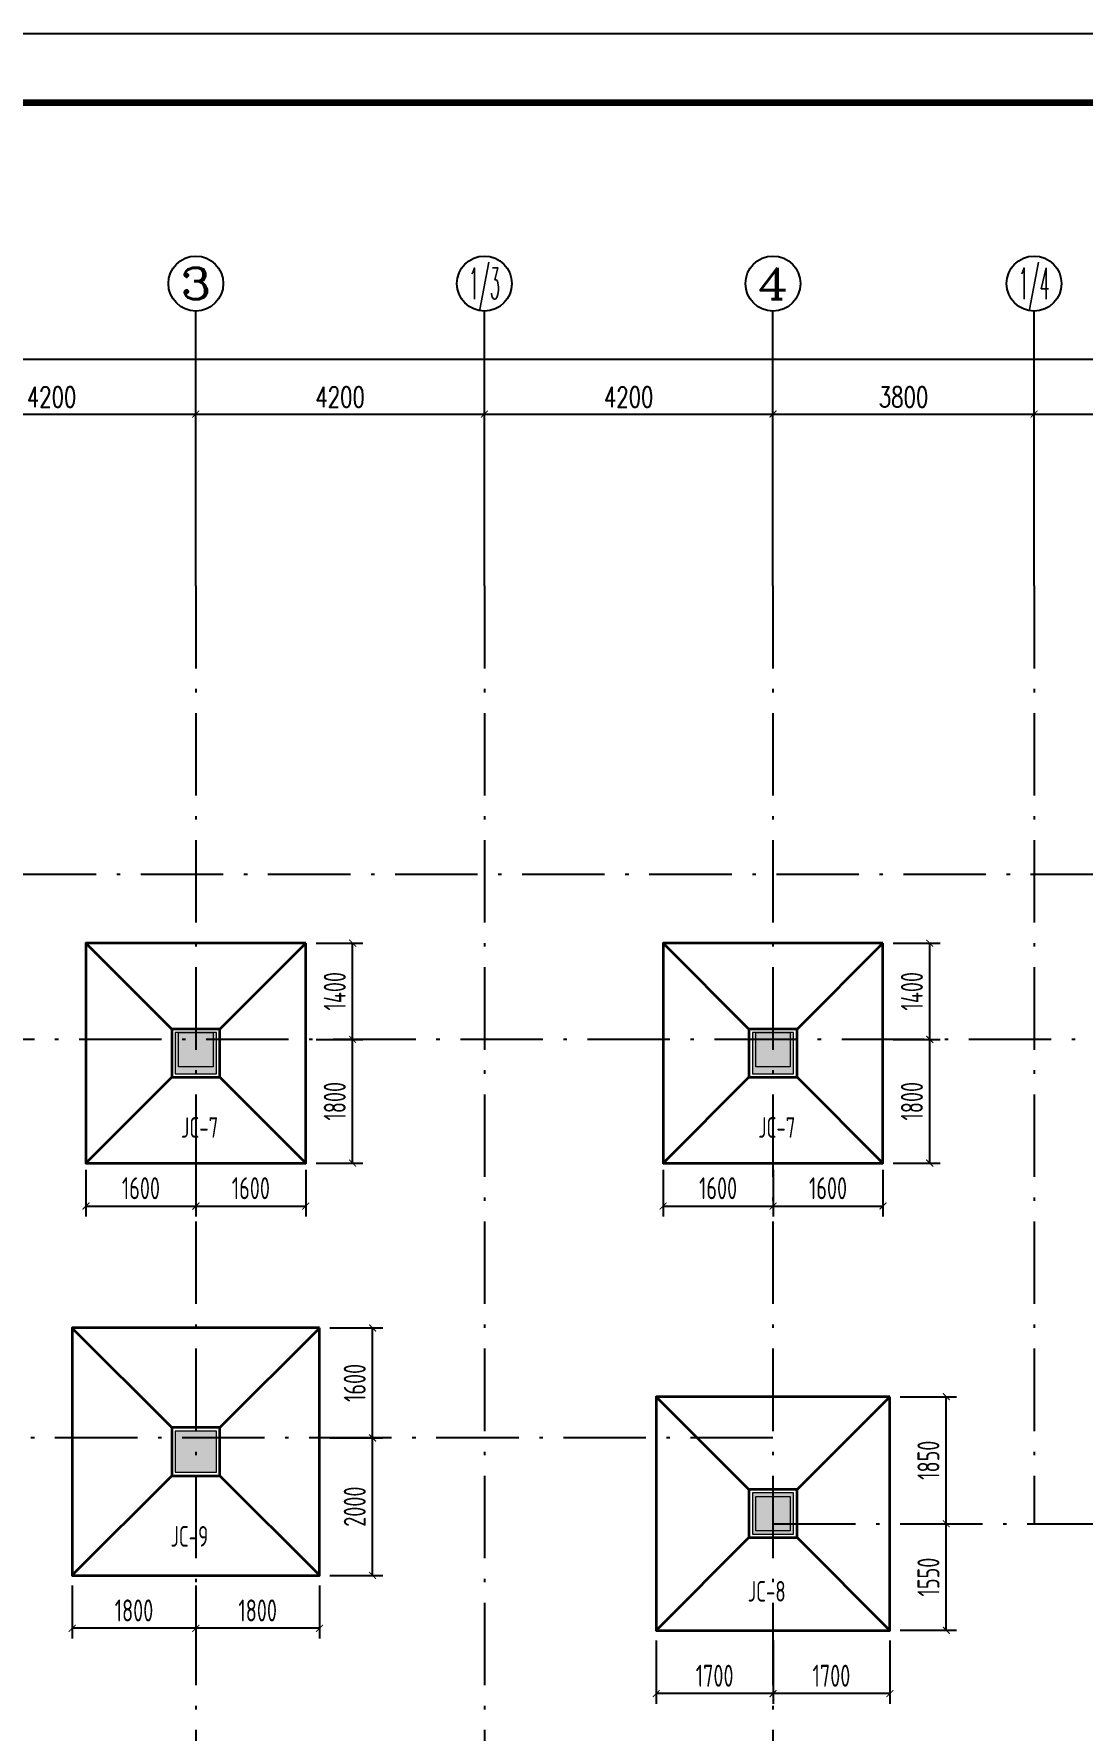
# Model space of a CAD drawing. Extents: x 169490 to 7584583, y -2399407 to 1374371.
# Drawn here: x 329893 to 345149, y 830507 to 855191 of the extents above; entities that cross this region are included whole.
import ezdxf
from ezdxf.enums import TextEntityAlignment as Align

# ---------------------------------------------------------------- set-up
doc = ezdxf.new("R2010")
doc.units = 0
doc.header["$LTSCALE"] = 100
doc.linetypes.add('D3轴线点划线', pattern=[18.5, 12, -3, 0.5, -3])
doc.layers.get('0').update_dxf_attribs({"linetype": 'CONTINUOUS'})
doc.layers.get('DEFPOINTS').update_dxf_attribs({"linetype": 'CONTINUOUS'})
for name, color, linetype in [('0P-标字', 7, 'CONTINUOUS'), ('AXIS', 3, 'CONTINUOUS'), ('AXIS_TEXT', 4, 'CONTINUOUS'), ('C-AXIS(轴号)', 3, 'CONTINUOUS'), ('C-AXIS-T(字)', 7, 'CONTINUOUS'), ('C-DOTE', 8, 'D3轴线点划线'), ('S-COLU-HATCH', 251, 'CONTINUOUS'), ('S-SLAB-DIM', 92, 'CONTINUOUS'), ('图框', 140, 'CONTINUOUS')]:
    doc.layers.add(name, color=color, linetype=linetype)
doc.layers.add('S-COLU-LINE1', color=6, linetype='CONTINUOUS', lineweight=18)
doc.layers.add('独基', color=110, linetype='CONTINUOUS', lineweight=35)
doc.styles.add('_TCH_AXIS', font='COMPLEX', dxfattribs={"bigfont": 'GBCBIG'})
doc.styles.add('_TCH_DIM_T3', font='SIMPLEX.shx', dxfattribs={"width": 0.705882, "bigfont": 'GBCBIG.shx'})
doc.styles.add('COMPLEX', font='COMPLEX')
doc.styles.add('TSSD_Dimension', font='Tssdeng.shx', dxfattribs={"width": 0.7, "bigfont": 'tssdchn.shx'})
doc.styles.add('X', font='tssdeng.shx', dxfattribs={"width": 0.7, "bigfont": 'hztxt.shx'})
doc.dimstyles.new('_TCH_ARCH&&100', dxfattribs={"dimtxt": 297.5, "dimasz": 100, "dimexe": 250, "dimexo": 300, "dimgap": 100, "dimtad": 1, "dimdec": 0, "dimzin": 0, "dimdsep": 46, "dimtxsty": '_TCH_DIM_T3', "dimblk": 'ARCHTICK', "dimcen": 0.09, "dimclrt": 7, "dimazin": 2, "dimtfac": 1, "dimtdec": 0, "dimtix": 1, "dimtmove": 2, "dimatfit": 3, "dimfxl": 1, "dimtolj": 1, "dimtzin": 0, "dimarcsym": 0})
doc.dimstyles.new('TSSD_100_100$0', dxfattribs={"dimtxt": 320, "dimasz": 100, "dimexe": 150, "dimexo": 150, "dimgap": 100, "dimtad": 1, "dimdec": 0, "dimzin": 0, "dimdsep": 46, "dimtxsty": 'TSSD_Dimension', "dimblk": 'ARCHTICK', "dimcen": 0, "dimclrt": 7, "dimadec": 1, "dimazin": 0, "dimtfac": 1, "dimtdec": 0, "dimtix": 1, "dimtmove": 2, "dimatfit": 3, "dimldrblk": '_TSDBK', "dimfxl": 1, "dimtolj": 1, "dimtzin": 0, "dimarcsym": 0})

# ---------------------------------------------------------------- blocks, each defined once
blk = doc.blocks.new('_ARCHTICK')
at = {"const_width": 0.15}
blk.add_lwpolyline([(-0.5, -0.5), (0.5, 0.5)], dxfattribs=at)
blk = doc.blocks.new('*D197')
at = {"layer": 'AXIS', "color": 0, "lineweight": -2, "transparency": 16777216}
for p, q in [((323650, 847459), (323650, 850709)), ((395550, 847459), (395550, 850709)), ((323650, 850459), (395550, 850459))]:
    blk.add_line(p, q, dxfattribs=at)
at = {"layer": 'DEFPOINTS', "color": 0, "transparency": 16777216}
for p in [(395550, 850459), (323650, 847159), (395550, 847159)]:
    blk.add_point(p, dxfattribs=at)
at = {"layer": 'AXIS', "color": 0, "lineweight": -2, "transparency": 16777216, "xscale": 100, "yscale": 100, "zscale": 100, "rotation": 180}
blk.add_blockref('_ARCHTICK', (323650, 850459), dxfattribs=at)
at = {"layer": 'AXIS', "color": 0, "lineweight": -2, "transparency": 16777216, "xscale": 100, "yscale": 100, "zscale": 100}
blk.add_blockref('_ARCHTICK', (395550, 850459), dxfattribs=at)
at = {"layer": 'AXIS', "color": 7, "transparency": 16777216, "insert": (359600, 850707), "char_height": 297.5, "attachment_point": 5, "style": '_TCH_DIM_T3'}
blk.add_mtext('\\A1;71900', dxfattribs=at)
blk = doc.blocks.new('*D201')
at = {"layer": 'AXIS', "color": 0, "lineweight": -2, "transparency": 16777216}
for p, q in [((328050, 847459), (328050, 849909)), ((332250, 847459), (332250, 849909)), ((328050, 849659), (332250, 849659))]:
    blk.add_line(p, q, dxfattribs=at)
at = {"layer": 'DEFPOINTS', "color": 0, "transparency": 16777216}
for p in [(332250, 849659), (328050, 847159), (332250, 847159)]:
    blk.add_point(p, dxfattribs=at)
at = {"layer": 'AXIS', "color": 0, "lineweight": -2, "transparency": 16777216, "xscale": 100, "yscale": 100, "zscale": 100, "rotation": 180}
blk.add_blockref('_ARCHTICK', (328050, 849659), dxfattribs=at)
at = {"layer": 'AXIS', "color": 0, "lineweight": -2, "transparency": 16777216, "xscale": 100, "yscale": 100, "zscale": 100}
blk.add_blockref('_ARCHTICK', (332250, 849659), dxfattribs=at)
at = {"layer": 'AXIS', "color": 7, "transparency": 16777216, "insert": (330150, 849907), "char_height": 297.5, "attachment_point": 5, "style": '_TCH_DIM_T3'}
blk.add_mtext('\\A1;4200', dxfattribs=at)
blk = doc.blocks.new('*D202')
at = {"layer": 'AXIS', "color": 0, "lineweight": -2, "transparency": 16777216}
for p, q in [((332250, 847459), (332250, 849909)), ((336450, 847459), (336450, 849909)), ((332250, 849659), (336450, 849659))]:
    blk.add_line(p, q, dxfattribs=at)
at = {"layer": 'DEFPOINTS', "color": 0, "transparency": 16777216}
for p in [(336450, 849659), (332250, 847159), (336450, 847159)]:
    blk.add_point(p, dxfattribs=at)
at = {"layer": 'AXIS', "color": 0, "lineweight": -2, "transparency": 16777216, "xscale": 100, "yscale": 100, "zscale": 100, "rotation": 180}
blk.add_blockref('_ARCHTICK', (332250, 849659), dxfattribs=at)
at = {"layer": 'AXIS', "color": 0, "lineweight": -2, "transparency": 16777216, "xscale": 100, "yscale": 100, "zscale": 100}
blk.add_blockref('_ARCHTICK', (336450, 849659), dxfattribs=at)
at = {"layer": 'AXIS', "color": 7, "transparency": 16777216, "insert": (334350, 849907), "char_height": 297.5, "attachment_point": 5, "style": '_TCH_DIM_T3'}
blk.add_mtext('\\A1;4200', dxfattribs=at)
blk = doc.blocks.new('*D203')
at = {"layer": 'AXIS', "color": 0, "lineweight": -2, "transparency": 16777216}
for p, q in [((336450, 847459), (336450, 849909)), ((340650, 847459), (340650, 849909)), ((336450, 849659), (340650, 849659))]:
    blk.add_line(p, q, dxfattribs=at)
at = {"layer": 'DEFPOINTS', "color": 0, "transparency": 16777216}
for p in [(340650, 849659), (336450, 847159), (340650, 847159)]:
    blk.add_point(p, dxfattribs=at)
at = {"layer": 'AXIS', "color": 0, "lineweight": -2, "transparency": 16777216, "xscale": 100, "yscale": 100, "zscale": 100, "rotation": 180}
blk.add_blockref('_ARCHTICK', (336450, 849659), dxfattribs=at)
at = {"layer": 'AXIS', "color": 0, "lineweight": -2, "transparency": 16777216, "xscale": 100, "yscale": 100, "zscale": 100}
blk.add_blockref('_ARCHTICK', (340650, 849659), dxfattribs=at)
at = {"layer": 'AXIS', "color": 7, "transparency": 16777216, "insert": (338550, 849907), "char_height": 297.5, "attachment_point": 5, "style": '_TCH_DIM_T3'}
blk.add_mtext('\\A1;4200', dxfattribs=at)
blk = doc.blocks.new('*D204')
at = {"layer": 'AXIS', "color": 0, "lineweight": -2, "transparency": 16777216}
for p, q in [((340650, 847459), (340650, 849909)), ((344450, 847459), (344450, 849909)), ((340650, 849659), (344450, 849659))]:
    blk.add_line(p, q, dxfattribs=at)
at = {"layer": 'DEFPOINTS', "color": 0, "transparency": 16777216}
for p in [(344450, 849659), (340650, 847159), (344450, 847159)]:
    blk.add_point(p, dxfattribs=at)
at = {"layer": 'AXIS', "color": 0, "lineweight": -2, "transparency": 16777216, "xscale": 100, "yscale": 100, "zscale": 100, "rotation": 180}
blk.add_blockref('_ARCHTICK', (340650, 849659), dxfattribs=at)
at = {"layer": 'AXIS', "color": 0, "lineweight": -2, "transparency": 16777216, "xscale": 100, "yscale": 100, "zscale": 100}
blk.add_blockref('_ARCHTICK', (344450, 849659), dxfattribs=at)
at = {"layer": 'AXIS', "color": 7, "transparency": 16777216, "insert": (342550, 849907), "char_height": 297.5, "attachment_point": 5, "style": '_TCH_DIM_T3'}
blk.add_mtext('\\A1;3800', dxfattribs=at)
blk = doc.blocks.new('*D205')
at = {"layer": 'AXIS', "color": 0, "lineweight": -2, "transparency": 16777216}
for p, q in [((344450, 847459), (344450, 849909)), ((349050, 847459), (349050, 849909)), ((344450, 849659), (349050, 849659))]:
    blk.add_line(p, q, dxfattribs=at)
at = {"layer": 'DEFPOINTS', "color": 0, "transparency": 16777216}
for p in [(349050, 849659), (344450, 847159), (349050, 847159)]:
    blk.add_point(p, dxfattribs=at)
at = {"layer": 'AXIS', "color": 0, "lineweight": -2, "transparency": 16777216, "xscale": 100, "yscale": 100, "zscale": 100, "rotation": 180}
blk.add_blockref('_ARCHTICK', (344450, 849659), dxfattribs=at)
at = {"layer": 'AXIS', "color": 0, "lineweight": -2, "transparency": 16777216, "xscale": 100, "yscale": 100, "zscale": 100}
blk.add_blockref('_ARCHTICK', (349050, 849659), dxfattribs=at)
at = {"layer": 'AXIS', "color": 7, "transparency": 16777216, "insert": (346750, 849907), "char_height": 297.5, "attachment_point": 5, "style": '_TCH_DIM_T3'}
blk.add_mtext('\\A1;4600', dxfattribs=at)
blk = doc.blocks.new('_AXISO')
blk.add_circle((0, 0), 0.5)
at = {"layer": 'AXIS_TEXT', "style": 'COMPLEX', "width": 1.041667}
blk.add_attdef('A', text='', height=0.56, dxfattribs=at).set_placement((-0.25, -0.28), (0.25, -0.28), align=Align.FIT)
blk = doc.blocks.new('*D281')
at = {"layer": 'DEFPOINTS', "color": 0, "ltscale": 10, "transparency": 16777216}
for p in [(332251, 838809), (333851, 838809), (333851, 838133)]:
    blk.add_point(p, dxfattribs=at)
at = {"layer": 'S-SLAB-DIM', "color": 0, "lineweight": -2, "ltscale": 10, "transparency": 16777216}
for p, q in [((332251, 838659), (332251, 837983)), ((333851, 838659), (333851, 837983)), ((332251, 838133), (333851, 838133))]:
    blk.add_line(p, q, dxfattribs=at)
at = {"layer": 'S-SLAB-DIM', "color": 0, "lineweight": -2, "ltscale": 10, "transparency": 16777216, "xscale": 100, "yscale": 100, "zscale": 100, "rotation": 180}
blk.add_blockref('_ARCHTICK', (332251, 838133), dxfattribs=at)
at = {"layer": 'S-SLAB-DIM', "color": 0, "lineweight": -2, "ltscale": 10, "transparency": 16777216, "xscale": 100, "yscale": 100, "zscale": 100}
blk.add_blockref('_ARCHTICK', (333851, 838133), dxfattribs=at)
at = {"layer": 'S-SLAB-DIM', "color": 7, "ltscale": 10, "transparency": 16777216, "insert": (333051, 838393), "char_height": 320, "attachment_point": 5, "style": 'TSSD_Dimension'}
blk.add_mtext('\\A1;1600', dxfattribs=at)
blk = doc.blocks.new('_TSDBK')
blk.add_line((-1, 0), (0, 0))
at = {"const_width": 0.5}
blk.add_lwpolyline([(-0.7, -0.7), (0.7, 0.7)], dxfattribs=at)
blk = doc.blocks.new('*D282')
at = {"layer": 'DEFPOINTS', "color": 0, "ltscale": 10, "transparency": 16777216}
for p in [(333851, 840559), (334532, 840559), (333851, 838759)]:
    blk.add_point(p, dxfattribs=at)
at = {"layer": 'S-SLAB-DIM', "color": 0, "lineweight": -2, "ltscale": 10, "transparency": 16777216}
for p, q in [((334001, 840559), (334682, 840559)), ((334532, 838759), (334532, 840559)), ((334001, 838759), (334682, 838759))]:
    blk.add_line(p, q, dxfattribs=at)
at = {"layer": 'S-SLAB-DIM', "color": 0, "lineweight": -2, "ltscale": 10, "transparency": 16777216, "xscale": 100, "yscale": 100, "zscale": 100}
for p, rotation in [((334532, 840559), 90), ((334532, 838759), 270)]:
    blk.add_blockref('_ARCHTICK', p, dxfattribs=dict(at, rotation=rotation))
at = {"layer": 'S-SLAB-DIM', "color": 7, "ltscale": 10, "transparency": 16777216, "insert": (334272, 839659), "char_height": 320, "attachment_point": 5, "rotation": 90, "style": 'TSSD_Dimension'}
blk.add_mtext('\\A1;1800', dxfattribs=at)
blk = doc.blocks.new('*D283')
at = {"layer": 'DEFPOINTS', "color": 0, "ltscale": 10, "transparency": 16777216}
for p in [(330651, 838809), (332251, 838809), (332251, 838133)]:
    blk.add_point(p, dxfattribs=at)
at = {"layer": 'S-SLAB-DIM', "color": 0, "lineweight": -2, "ltscale": 10, "transparency": 16777216}
for p, q in [((330651, 838659), (330651, 837983)), ((332251, 838659), (332251, 837983)), ((330651, 838133), (332251, 838133))]:
    blk.add_line(p, q, dxfattribs=at)
at = {"layer": 'S-SLAB-DIM', "color": 0, "lineweight": -2, "ltscale": 10, "transparency": 16777216, "xscale": 100, "yscale": 100, "zscale": 100, "rotation": 180}
blk.add_blockref('_ARCHTICK', (330651, 838133), dxfattribs=at)
at = {"layer": 'S-SLAB-DIM', "color": 0, "lineweight": -2, "ltscale": 10, "transparency": 16777216, "xscale": 100, "yscale": 100, "zscale": 100}
blk.add_blockref('_ARCHTICK', (332251, 838133), dxfattribs=at)
at = {"layer": 'S-SLAB-DIM', "color": 7, "ltscale": 10, "transparency": 16777216, "insert": (331451, 838393), "char_height": 320, "attachment_point": 5, "style": 'TSSD_Dimension'}
blk.add_mtext('\\A1;1600', dxfattribs=at)
blk = doc.blocks.new('*D284')
at = {"layer": 'DEFPOINTS', "color": 0, "ltscale": 10, "transparency": 16777216}
for p in [(340651, 838809), (342251, 838809), (342251, 838133)]:
    blk.add_point(p, dxfattribs=at)
at = {"layer": 'S-SLAB-DIM', "color": 0, "lineweight": -2, "ltscale": 10, "transparency": 16777216}
for p, q in [((340651, 838659), (340651, 837983)), ((342251, 838659), (342251, 837983)), ((340651, 838133), (342251, 838133))]:
    blk.add_line(p, q, dxfattribs=at)
at = {"layer": 'S-SLAB-DIM', "color": 0, "lineweight": -2, "ltscale": 10, "transparency": 16777216, "xscale": 100, "yscale": 100, "zscale": 100, "rotation": 180}
blk.add_blockref('_ARCHTICK', (340651, 838133), dxfattribs=at)
at = {"layer": 'S-SLAB-DIM', "color": 0, "lineweight": -2, "ltscale": 10, "transparency": 16777216, "xscale": 100, "yscale": 100, "zscale": 100}
blk.add_blockref('_ARCHTICK', (342251, 838133), dxfattribs=at)
at = {"layer": 'S-SLAB-DIM', "color": 7, "ltscale": 10, "transparency": 16777216, "insert": (341451, 838393), "char_height": 320, "attachment_point": 5, "style": 'TSSD_Dimension'}
blk.add_mtext('\\A1;1600', dxfattribs=at)
blk = doc.blocks.new('*D285')
at = {"layer": 'DEFPOINTS', "color": 0, "ltscale": 10, "transparency": 16777216}
for p in [(342251, 840559), (342932, 840559), (342251, 838759)]:
    blk.add_point(p, dxfattribs=at)
at = {"layer": 'S-SLAB-DIM', "color": 0, "lineweight": -2, "ltscale": 10, "transparency": 16777216}
for p, q in [((342401, 840559), (343082, 840559)), ((342932, 838759), (342932, 840559)), ((342401, 838759), (343082, 838759))]:
    blk.add_line(p, q, dxfattribs=at)
at = {"layer": 'S-SLAB-DIM', "color": 0, "lineweight": -2, "ltscale": 10, "transparency": 16777216, "xscale": 100, "yscale": 100, "zscale": 100}
for p, rotation in [((342932, 840559), 90), ((342932, 838759), 270)]:
    blk.add_blockref('_ARCHTICK', p, dxfattribs=dict(at, rotation=rotation))
at = {"layer": 'S-SLAB-DIM', "color": 7, "ltscale": 10, "transparency": 16777216, "insert": (342672, 839659), "char_height": 320, "attachment_point": 5, "rotation": 90, "style": 'TSSD_Dimension'}
blk.add_mtext('\\A1;1800', dxfattribs=at)
blk = doc.blocks.new('*D286')
at = {"layer": 'DEFPOINTS', "color": 0, "ltscale": 10, "transparency": 16777216}
for p in [(339051, 838809), (340651, 838809), (340651, 838133)]:
    blk.add_point(p, dxfattribs=at)
at = {"layer": 'S-SLAB-DIM', "color": 0, "lineweight": -2, "ltscale": 10, "transparency": 16777216}
for p, q in [((339051, 838659), (339051, 837983)), ((340651, 838659), (340651, 837983)), ((339051, 838133), (340651, 838133))]:
    blk.add_line(p, q, dxfattribs=at)
at = {"layer": 'S-SLAB-DIM', "color": 0, "lineweight": -2, "ltscale": 10, "transparency": 16777216, "xscale": 100, "yscale": 100, "zscale": 100, "rotation": 180}
blk.add_blockref('_ARCHTICK', (339051, 838133), dxfattribs=at)
at = {"layer": 'S-SLAB-DIM', "color": 0, "lineweight": -2, "ltscale": 10, "transparency": 16777216, "xscale": 100, "yscale": 100, "zscale": 100}
blk.add_blockref('_ARCHTICK', (340651, 838133), dxfattribs=at)
at = {"layer": 'S-SLAB-DIM', "color": 7, "ltscale": 10, "transparency": 16777216, "insert": (339851, 838393), "char_height": 320, "attachment_point": 5, "style": 'TSSD_Dimension'}
blk.add_mtext('\\A1;1600', dxfattribs=at)
blk = doc.blocks.new('*D291')
at = {"layer": 'DEFPOINTS', "color": 0, "ltscale": 10, "transparency": 16777216}
for p in [(340651, 831959), (342351, 831959), (340651, 831038)]:
    blk.add_point(p, dxfattribs=at)
at = {"layer": 'S-SLAB-DIM', "color": 0, "lineweight": -2, "ltscale": 10, "transparency": 16777216}
for p, q in [((340651, 831809), (340651, 830888)), ((342351, 831809), (342351, 830888)), ((342351, 831038), (340651, 831038))]:
    blk.add_line(p, q, dxfattribs=at)
at = {"layer": 'S-SLAB-DIM', "color": 0, "lineweight": -2, "ltscale": 10, "transparency": 16777216, "xscale": 100, "yscale": 100, "zscale": 100, "rotation": 180}
blk.add_blockref('_ARCHTICK', (340651, 831038), dxfattribs=at)
at = {"layer": 'S-SLAB-DIM', "color": 0, "lineweight": -2, "ltscale": 10, "transparency": 16777216, "xscale": 100, "yscale": 100, "zscale": 100}
blk.add_blockref('_ARCHTICK', (342351, 831038), dxfattribs=at)
at = {"layer": 'S-SLAB-DIM', "color": 7, "ltscale": 10, "transparency": 16777216, "insert": (341501, 831298), "char_height": 320, "attachment_point": 5, "style": 'TSSD_Dimension'}
blk.add_mtext('\\A1;1700', dxfattribs=at)
blk = doc.blocks.new('*D292')
at = {"layer": 'DEFPOINTS', "color": 0, "ltscale": 10, "transparency": 16777216}
for p in [(338951, 831959), (340651, 831959), (338951, 831038)]:
    blk.add_point(p, dxfattribs=at)
at = {"layer": 'S-SLAB-DIM', "color": 0, "lineweight": -2, "ltscale": 10, "transparency": 16777216}
for p, q in [((338951, 831809), (338951, 830888)), ((340651, 831809), (340651, 830888)), ((340651, 831038), (338951, 831038))]:
    blk.add_line(p, q, dxfattribs=at)
at = {"layer": 'S-SLAB-DIM', "color": 0, "lineweight": -2, "ltscale": 10, "transparency": 16777216, "xscale": 100, "yscale": 100, "zscale": 100, "rotation": 180}
blk.add_blockref('_ARCHTICK', (338951, 831038), dxfattribs=at)
at = {"layer": 'S-SLAB-DIM', "color": 0, "lineweight": -2, "ltscale": 10, "transparency": 16777216, "xscale": 100, "yscale": 100, "zscale": 100}
blk.add_blockref('_ARCHTICK', (340651, 831038), dxfattribs=at)
at = {"layer": 'S-SLAB-DIM', "color": 7, "ltscale": 10, "transparency": 16777216, "insert": (339801, 831298), "char_height": 320, "attachment_point": 5, "style": 'TSSD_Dimension'}
blk.add_mtext('\\A1;1700', dxfattribs=at)
blk = doc.blocks.new('*D293')
at = {"layer": 'DEFPOINTS', "color": 0, "ltscale": 10, "transparency": 16777216}
for p in [(342351, 833509), (343173, 833509), (342351, 831959)]:
    blk.add_point(p, dxfattribs=at)
at = {"layer": 'S-SLAB-DIM', "color": 0, "lineweight": -2, "ltscale": 10, "transparency": 16777216}
for p, q in [((342501, 833509), (343323, 833509)), ((343173, 831959), (343173, 833509)), ((342501, 831959), (343323, 831959))]:
    blk.add_line(p, q, dxfattribs=at)
at = {"layer": 'S-SLAB-DIM', "color": 0, "lineweight": -2, "ltscale": 10, "transparency": 16777216, "xscale": 100, "yscale": 100, "zscale": 100}
for p, rotation in [((343173, 833509), 90), ((343173, 831959), 270)]:
    blk.add_blockref('_ARCHTICK', p, dxfattribs=dict(at, rotation=rotation))
at = {"layer": 'S-SLAB-DIM', "color": 7, "ltscale": 10, "transparency": 16777216, "insert": (342913, 832734), "char_height": 320, "attachment_point": 5, "rotation": 90, "style": 'TSSD_Dimension'}
blk.add_mtext('\\A1;1550', dxfattribs=at)
blk = doc.blocks.new('*D294')
at = {"layer": 'DEFPOINTS', "color": 0, "ltscale": 10, "transparency": 16777216}
for p in [(342351, 835359), (343173, 835359), (342351, 833509)]:
    blk.add_point(p, dxfattribs=at)
at = {"layer": 'S-SLAB-DIM', "color": 0, "lineweight": -2, "ltscale": 10, "transparency": 16777216}
for p, q in [((342501, 835359), (343323, 835359)), ((343173, 833509), (343173, 835359)), ((342501, 833509), (343323, 833509))]:
    blk.add_line(p, q, dxfattribs=at)
at = {"layer": 'S-SLAB-DIM', "color": 0, "lineweight": -2, "ltscale": 10, "transparency": 16777216, "xscale": 100, "yscale": 100, "zscale": 100}
for p, rotation in [((343173, 835359), 90), ((343173, 833509), 270)]:
    blk.add_blockref('_ARCHTICK', p, dxfattribs=dict(at, rotation=rotation))
at = {"layer": 'S-SLAB-DIM', "color": 7, "ltscale": 10, "transparency": 16777216, "insert": (342913, 834434), "char_height": 320, "attachment_point": 5, "rotation": 90, "style": 'TSSD_Dimension'}
blk.add_mtext('\\A1;1850', dxfattribs=at)
blk = doc.blocks.new('*D295')
at = {"layer": 'DEFPOINTS', "color": 0, "ltscale": 10, "transparency": 16777216}
for p in [(332250, 832759), (334050, 832759), (332250, 831988)]:
    blk.add_point(p, dxfattribs=at)
at = {"layer": 'S-SLAB-DIM', "color": 0, "lineweight": -2, "ltscale": 10, "transparency": 16777216}
for p, q in [((332250, 832609), (332250, 831838)), ((334050, 832609), (334050, 831838)), ((334050, 831988), (332250, 831988))]:
    blk.add_line(p, q, dxfattribs=at)
at = {"layer": 'S-SLAB-DIM', "color": 0, "lineweight": -2, "ltscale": 10, "transparency": 16777216, "xscale": 100, "yscale": 100, "zscale": 100, "rotation": 180}
blk.add_blockref('_ARCHTICK', (332250, 831988), dxfattribs=at)
at = {"layer": 'S-SLAB-DIM', "color": 0, "lineweight": -2, "ltscale": 10, "transparency": 16777216, "xscale": 100, "yscale": 100, "zscale": 100}
blk.add_blockref('_ARCHTICK', (334050, 831988), dxfattribs=at)
at = {"layer": 'S-SLAB-DIM', "color": 7, "ltscale": 10, "transparency": 16777216, "insert": (333150, 832248), "char_height": 320, "attachment_point": 5, "style": 'TSSD_Dimension'}
blk.add_mtext('\\A1;1800', dxfattribs=at)
blk = doc.blocks.new('*D296')
at = {"layer": 'DEFPOINTS', "color": 0, "ltscale": 10, "transparency": 16777216}
for p in [(334050, 834759), (334823, 834759), (334050, 832759)]:
    blk.add_point(p, dxfattribs=at)
at = {"layer": 'S-SLAB-DIM', "color": 0, "lineweight": -2, "ltscale": 10, "transparency": 16777216}
for p, q in [((334200, 834759), (334973, 834759)), ((334823, 832759), (334823, 834759)), ((334200, 832759), (334973, 832759))]:
    blk.add_line(p, q, dxfattribs=at)
at = {"layer": 'S-SLAB-DIM', "color": 0, "lineweight": -2, "ltscale": 10, "transparency": 16777216, "xscale": 100, "yscale": 100, "zscale": 100}
for p, rotation in [((334823, 834759), 90), ((334823, 832759), 270)]:
    blk.add_blockref('_ARCHTICK', p, dxfattribs=dict(at, rotation=rotation))
at = {"layer": 'S-SLAB-DIM', "color": 7, "ltscale": 10, "transparency": 16777216, "insert": (334563, 833759), "char_height": 320, "attachment_point": 5, "rotation": 90, "style": 'TSSD_Dimension'}
blk.add_mtext('\\A1;2000', dxfattribs=at)
blk = doc.blocks.new('*D297')
at = {"layer": 'DEFPOINTS', "color": 0, "ltscale": 10, "transparency": 16777216}
for p in [(330450, 832760), (332250, 832759), (330450, 831988)]:
    blk.add_point(p, dxfattribs=at)
at = {"layer": 'S-SLAB-DIM', "color": 0, "lineweight": -2, "ltscale": 10, "transparency": 16777216}
for p, q in [((330450, 832610), (330450, 831838)), ((332250, 832609), (332250, 831838)), ((332250, 831988), (330450, 831988))]:
    blk.add_line(p, q, dxfattribs=at)
at = {"layer": 'S-SLAB-DIM', "color": 0, "lineweight": -2, "ltscale": 10, "transparency": 16777216, "xscale": 100, "yscale": 100, "zscale": 100, "rotation": 180}
blk.add_blockref('_ARCHTICK', (330450, 831988), dxfattribs=at)
at = {"layer": 'S-SLAB-DIM', "color": 0, "lineweight": -2, "ltscale": 10, "transparency": 16777216, "xscale": 100, "yscale": 100, "zscale": 100}
blk.add_blockref('_ARCHTICK', (332250, 831988), dxfattribs=at)
at = {"layer": 'S-SLAB-DIM', "color": 7, "ltscale": 10, "transparency": 16777216, "insert": (331350, 832248), "char_height": 320, "attachment_point": 5, "style": 'TSSD_Dimension'}
blk.add_mtext('\\A1;1800', dxfattribs=at)
blk = doc.blocks.new('*D298')
at = {"layer": 'DEFPOINTS', "color": 0, "ltscale": 10, "transparency": 16777216}
for p in [(334050, 836359), (334823, 836359), (334050, 834759)]:
    blk.add_point(p, dxfattribs=at)
at = {"layer": 'S-SLAB-DIM', "color": 0, "lineweight": -2, "ltscale": 10, "transparency": 16777216}
for p, q in [((334200, 836359), (334973, 836359)), ((334823, 834759), (334823, 836359)), ((334200, 834759), (334973, 834759))]:
    blk.add_line(p, q, dxfattribs=at)
at = {"layer": 'S-SLAB-DIM', "color": 0, "lineweight": -2, "ltscale": 10, "transparency": 16777216, "xscale": 100, "yscale": 100, "zscale": 100}
for p, rotation in [((334823, 836359), 90), ((334823, 834759), 270)]:
    blk.add_blockref('_ARCHTICK', p, dxfattribs=dict(at, rotation=rotation))
at = {"layer": 'S-SLAB-DIM', "color": 7, "ltscale": 10, "transparency": 16777216, "insert": (334563, 835559), "char_height": 320, "attachment_point": 5, "rotation": 90, "style": 'TSSD_Dimension'}
blk.add_mtext('\\A1;1600', dxfattribs=at)
blk = doc.blocks.new('*D3929')
at = {"layer": 'DEFPOINTS', "color": 0, "ltscale": 10, "transparency": 16777216}
for p in [(342251, 841959), (342932, 841959), (342251, 840559)]:
    blk.add_point(p, dxfattribs=at)
at = {"layer": 'S-SLAB-DIM', "color": 0, "lineweight": -2, "ltscale": 10, "transparency": 16777216}
for p, q in [((342401, 841959), (343082, 841959)), ((342932, 840559), (342932, 841959)), ((342401, 840559), (343082, 840559))]:
    blk.add_line(p, q, dxfattribs=at)
at = {"layer": 'S-SLAB-DIM', "color": 0, "lineweight": -2, "ltscale": 10, "transparency": 16777216, "xscale": 100, "yscale": 100, "zscale": 100}
for p, rotation in [((342932, 841959), 90), ((342932, 840559), 270)]:
    blk.add_blockref('_ARCHTICK', p, dxfattribs=dict(at, rotation=rotation))
at = {"layer": 'S-SLAB-DIM', "color": 7, "ltscale": 10, "transparency": 16777216, "insert": (342672, 841259), "char_height": 320, "attachment_point": 5, "rotation": 90, "style": 'TSSD_Dimension'}
blk.add_mtext('\\A1;1400', dxfattribs=at)
blk = doc.blocks.new('*D3930')
at = {"layer": 'DEFPOINTS', "color": 0, "ltscale": 10, "transparency": 16777216}
for p in [(333851, 841959), (334532, 841959), (333851, 840559)]:
    blk.add_point(p, dxfattribs=at)
at = {"layer": 'S-SLAB-DIM', "color": 0, "lineweight": -2, "ltscale": 10, "transparency": 16777216}
for p, q in [((334001, 841959), (334682, 841959)), ((334532, 840559), (334532, 841959)), ((334001, 840559), (334682, 840559))]:
    blk.add_line(p, q, dxfattribs=at)
at = {"layer": 'S-SLAB-DIM', "color": 0, "lineweight": -2, "ltscale": 10, "transparency": 16777216, "xscale": 100, "yscale": 100, "zscale": 100}
for p, rotation in [((334532, 841959), 90), ((334532, 840559), 270)]:
    blk.add_blockref('_ARCHTICK', p, dxfattribs=dict(at, rotation=rotation))
at = {"layer": 'S-SLAB-DIM', "color": 7, "ltscale": 10, "transparency": 16777216, "insert": (334272, 841259), "char_height": 320, "attachment_point": 5, "rotation": 90, "style": 'TSSD_Dimension'}
blk.add_mtext('\\A1;1400', dxfattribs=at)

msp = doc.modelspace()

# ---------------------------------------------------------------- hatches: boundary and pattern name
at = {"layer": 'S-COLU-HATCH', "ltscale": 10}
h = msp.add_hatch(color=256, dxfattribs=at)
h.dxf.hatch_style = 1
h.paths.add_polyline_path([(332550, 840658.7), (331950, 840658.7), (331950, 840058.7), (332550, 840058.7)])
h = msp.add_hatch(color=256, dxfattribs=at)
h.dxf.hatch_style = 1
h.paths.add_polyline_path([(332000, 840658.7), (332500, 840658.7), (332500, 840158.7), (332000, 840158.7)])
h = msp.add_hatch(color=256, dxfattribs=at)
h.dxf.hatch_style = 1
h.paths.add_polyline_path([(340950, 840658.7), (340350, 840658.7), (340350, 840058.7), (340950, 840058.7)])
at = {"layer": 'S-COLU-HATCH'}
h = msp.add_hatch(color=256, dxfattribs=at)
h.dxf.hatch_style = 1
h.paths.add_polyline_path([(340400, 840658.7), (340900, 840658.7), (340900, 840158.7), (340400, 840158.7)])
at = {"layer": 'S-COLU-HATCH', "ltscale": 10}
h = msp.add_hatch(color=256, dxfattribs=at)
h.dxf.hatch_style = 1
h.paths.add_polyline_path([(332550, 834858.7), (331950, 834858.7), (331950, 834258.7), (332550, 834258.7)])
h = msp.add_hatch(color=256, dxfattribs=at)
h.dxf.hatch_style = 1
h.paths.add_polyline_path([(340951, 833958.7), (340351, 833958.7), (340351, 833358.7), (340951, 833358.7)])
at = {"layer": 'S-COLU-HATCH'}
h = msp.add_hatch(color=256, dxfattribs=at)
h.dxf.hatch_style = 1
h.paths.add_polyline_path([(340400, 833908.7), (340900, 833908.7), (340900, 833408.7), (340400, 833408.7)])

# ---------------------------------------------------------------- linework, layer by layer
at = {"ltscale": 10}
msp.add_lwpolyline([(406537, 854191.4), (311932.1, 854191.4), (311932.1, 796791.4), (406537, 796791.4)], close=True, dxfattribs=at)
at = {"layer": 'C-AXIS(轴号)'}
for p, q in [((332250, 847158.7), (332250, 851158.7)), ((336450, 847158.7), (336450, 851158.7)), ((340650, 847158.7), (340650, 851158.7)), ((344450, 847158.7), (344450, 851158.7))]:
    msp.add_line(p, q, dxfattribs=at)
at = {"layer": 'C-DOTE'}
for p, q in [((332250, 847158.7), (332250, 822458.7)), ((336450, 847158.7), (336450, 822458.7)), ((340650, 847158.7), (340650, 822458.7)), ((344450, 847158.7), (344450, 833508.7)), ((399250, 842958.7), (321473.7, 842958.7)), ((357650, 840558.7), (321473.7, 840558.7)), ((340650, 834758.7), (321373.7, 834758.7)), ((340650, 833508.7), (399250, 833508.7))]:
    msp.add_line(p, q, dxfattribs=at)
at = {"layer": 'S-COLU-LINE1'}
for points in [[(332550, 840658.7), (331950, 840658.7), (331950, 840058.7), (332550, 840058.7)], [(332000, 840658.7), (332500, 840658.7), (332500, 840158.7), (332000, 840158.7)], [(340950, 840658.7), (340350, 840658.7), (340350, 840058.7), (340950, 840058.7)], [(340400, 840658.7), (340900, 840658.7), (340900, 840158.7), (340400, 840158.7)], [(332550, 834858.7), (331950, 834858.7), (331950, 834258.7), (332550, 834258.7)], [(340951, 833958.7), (340351, 833958.7), (340351, 833358.7), (340951, 833358.7)], [(340400, 833908.7), (340900, 833908.7), (340900, 833408.7), (340400, 833408.7)]]:
    msp.add_lwpolyline(points, close=True, dxfattribs=at)
at = {"layer": '图框'}
msp.add_lwpolyline([(309432.1, 795791.4), (414532.1, 795791.4), (414532.1, 855191.4), (309432.1, 855191.4)], close=True, dxfattribs=at)
at = {"layer": '图框', "const_width": 100}
msp.add_lwpolyline([(311932.1, 796791.4), (413532.1, 796791.4), (413532.1, 854191.4), (311932.1, 854191.4)], close=True, dxfattribs=at)
at = {"layer": '独基', "color": 32}
for p, q in [((331901, 840708.7), (330651, 841958.7)), ((332601, 840708.7), (333851, 841958.7)), ((340301, 840708.7), (339051, 841958.7)), ((341001, 840708.7), (342251, 841958.7)), ((331901, 840008.7), (330651, 838758.7)), ((332601, 840008.7), (333851, 838758.7)), ((340301, 840008.7), (339051, 838758.7)), ((341001, 840008.7), (342251, 838758.7)), ((331900, 834908.7), (330450, 836356.9)), ((332600, 834908.7), (334050, 836356.9)), ((340301, 834008.7), (338951, 835358.7)), ((341001, 834008.7), (342351, 835358.7)), ((331900, 834208.7), (330450, 832760.4)), ((332600, 834208.7), (334050, 832760.4)), ((340301, 833308.7), (338951, 831958.7)), ((341001, 833308.7), (342351, 831958.7))]:
    msp.add_line(p, q, dxfattribs=at)
for points in [[(333851, 841958.7), (330651, 841958.7), (330651, 838758.7), (333851, 838758.7)], [(342251, 841958.7), (339051, 841958.7), (339051, 838758.7), (342251, 838758.7)], [(332601, 840708.7), (331901, 840708.7), (331901, 840008.7), (332601, 840008.7)], [(341001, 840708.7), (340301, 840708.7), (340301, 840008.7), (341001, 840008.7)], [(334050, 836358.7), (330450, 836358.7), (330450, 832758.7), (334050, 832758.7)], [(342351, 835358.7), (338951, 835358.7), (338951, 831958.7), (342351, 831958.7)], [(332600, 834908.7), (331900, 834908.7), (331900, 834208.7), (332600, 834208.7)], [(341001, 834008.7), (340301, 834008.7), (340301, 833308.7), (341001, 833308.7)]]:
    msp.add_lwpolyline(points, close=True, dxfattribs=at)

# ---------------------------------------------------------------- block references
at = {"layer": 'C-AXIS(轴号)'}
ref = msp.add_blockref('_AXISO', (332250, 851558.7), dxfattribs=dict(at, xscale=800, yscale=800, zscale=800))
ref.add_attrib('A', '3', dxfattribs={"layer": 'C-AXIS-T(字)', "height": 452.5, "style": '_TCH_AXIS', "width": 1.5}).set_placement((332023.7, 851332.4), (332476.3, 851332.4), align=Align.FIT)
ref = msp.add_blockref('_AXISO', (336450, 851558.7), dxfattribs=dict(at, xscale=800, yscale=800, zscale=800))
ref.add_attrib('A', '1/3', dxfattribs={"layer": 'C-AXIS-T(字)', "height": 452.55, "style": '_TCH_AXIS', "width": 0.411765}).set_placement((336223.7, 851332.4), (336676.3, 851332.4), align=Align.FIT)
ref = msp.add_blockref('_AXISO', (340650, 851558.7), dxfattribs=dict(at, xscale=800, yscale=800, zscale=800))
ref.add_attrib('A', '4', dxfattribs={"layer": 'C-AXIS-T(字)', "height": 452.5, "style": '_TCH_AXIS', "width": 1.3125}).set_placement((340423.7, 851332.4), (340876.3, 851332.4), align=Align.FIT)
ref = msp.add_blockref('_AXISO', (344450, 851558.7), dxfattribs=dict(at, xscale=800, yscale=800, zscale=800))
ref.add_attrib('A', '1/4', dxfattribs={"layer": 'C-AXIS-T(字)', "height": 452.55, "style": '_TCH_AXIS', "width": 0.396226}).set_placement((344223.7, 851332.4), (344676.3, 851332.4), align=Align.FIT)

# ---------------------------------------------------------------- texts
at = {"layer": '0P-标字', "color": 80, "linetype": 'Continuous', "style": 'X', "width": 0.7}
for s, p in [('JC-7', (332034.6, 839036.8, 3000)), ('JC-7', (340434.6, 839036.8, 3000)), ('JC-9', (331881.6, 833086.8, 3000)), ('JC-8', (340282.6, 832286.8, 3000))]:
    msp.add_text(s, height=300, dxfattribs=at).set_placement(p, align=Align.BOTTOM_LEFT)

# ---------------------------------------------------------------- dimensions: what is measured, and where the dimension line sits
at = {"layer": 'AXIS'}
for p1, p2, distance, picture, middle in [((323650, 847158.7), (395550, 847158.7), 3300, '*D197', (359600, 850707.4)), ((328050, 847158.7), (332250, 847158.7), 2500, '*D201', (330150, 849907.4)), ((332250, 847158.7), (336450, 847158.7), 2500, '*D202', (334350, 849907.4)), ((336450, 847158.7), (340650, 847158.7), 2500, '*D203', (338550, 849907.4)), ((340650, 847158.7), (344450, 847158.7), 2500, '*D204', (342550, 849907.4)), ((344450, 847158.7), (349050, 847158.7), 2500, '*D205', (346750, 849907.4))]:
    dim = msp.add_aligned_dim(p1=p1, p2=p2, distance=distance, dimstyle='_TCH_ARCH&&100', dxfattribs=at)
    dim.commit()
    dim.dimension.update_dxf_attribs({"geometry": picture, "text_midpoint": middle})
at = {"layer": 'S-SLAB-DIM', "ltscale": 10}
for base, p1, p2, picture, middle in [((334532.1, 841958.7), (333851, 840558.7), (333851, 841958.7), '*D3930', (334272.1, 841258.7)), ((342932.1, 841958.7), (342251, 840558.7), (342251, 841958.7), '*D3929', (342672.1, 841258.7)), ((334532.1, 840558.7), (333851, 838758.7), (333851, 840558.7), '*D282', (334272.1, 839658.7)), ((342932.1, 840558.7), (342251, 838758.7), (342251, 840558.7), '*D285', (342672.1, 839658.7)), ((334822.6, 836358.7), (334050, 834758.7), (334050, 836358.7), '*D298', (334562.6, 835558.7)), ((343172.7, 835358.7), (342351, 833508.7), (342351, 835358.7), '*D294', (342912.7, 834433.7)), ((334822.6, 834758.7), (334050, 832758.7), (334050, 834758.7), '*D296', (334562.6, 833758.7)), ((343172.7, 833508.7), (342351, 831958.7), (342351, 833508.7), '*D293', (342912.7, 832733.7))]:
    dim = msp.add_linear_dim(base=base, p1=p1, p2=p2, angle=90, dimstyle='TSSD_100_100$0', dxfattribs=at)
    dim.commit()
    dim.dimension.update_dxf_attribs({"geometry": picture, "text_midpoint": middle})
for base, p1, p2, picture, middle in [((332251, 838133.5), (330651, 838808.7), (332251, 838808.7), '*D283', (331451, 838393.5)), ((333851, 838133.5), (332251, 838808.7), (333851, 838808.7), '*D281', (333051, 838393.5)), ((340651, 838133.5), (339051, 838808.7), (340651, 838808.7), '*D286', (339851, 838393.5)), ((342251, 838133.5), (340651, 838808.7), (342251, 838808.7), '*D284', (341451, 838393.5)), ((330450, 831988.3), (332250, 832758.7), (330450, 832760.4), '*D297', (331350, 832248.3)), ((332250, 831988.3), (334050, 832758.7), (332250, 832758.7), '*D295', (333150, 832248.3)), ((338951, 831038.4), (340651, 831958.7), (338951, 831958.7), '*D292', (339801, 831298.4)), ((340651, 831038.4), (342351, 831958.7), (340651, 831958.7), '*D291', (341501, 831298.4))]:
    dim = msp.add_linear_dim(base=base, p1=p1, p2=p2, dimstyle='TSSD_100_100$0', dxfattribs=at)
    dim.commit()
    dim.dimension.update_dxf_attribs({"geometry": picture, "text_midpoint": middle})

doc.saveas('drawing.dxf')
